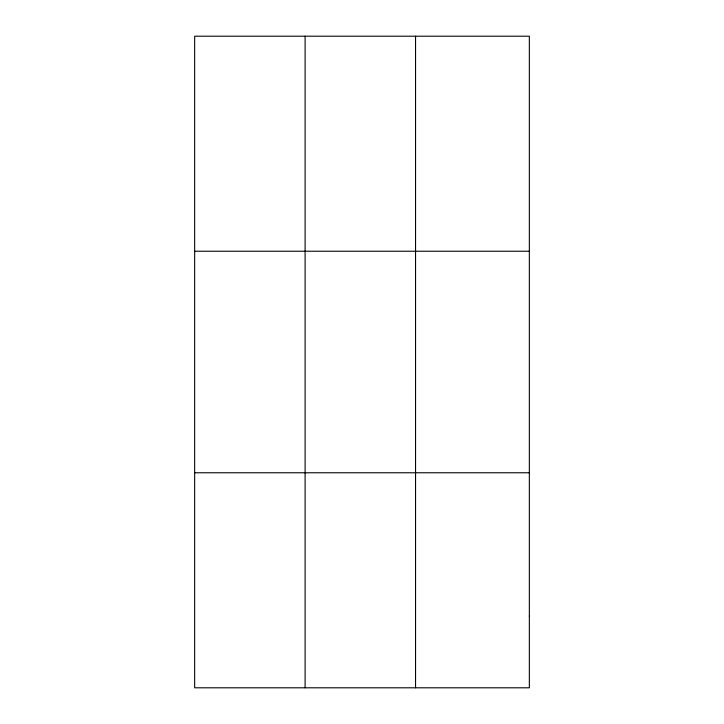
<?xml version="1.0" encoding="UTF-8"?>
<svg xmlns="http://www.w3.org/2000/svg" width="724" height="724" viewBox="0 0 724 724"><rect width="100%" height="100%" fill="white"/><g stroke="black" fill="none" stroke-linecap="round" stroke-linejoin="round"><path stroke-width="1.09" d="M305.103 36.2L305.103 687.8M415.549 36.2L415.549 687.8M194.656 251.228L529.344 251.228M194.656 472.772L529.344 472.772M529.344 616.124L529.344 687.8L194.656 687.8L194.656 36.2L529.344 36.2L529.344 616.124"/></g></svg>
